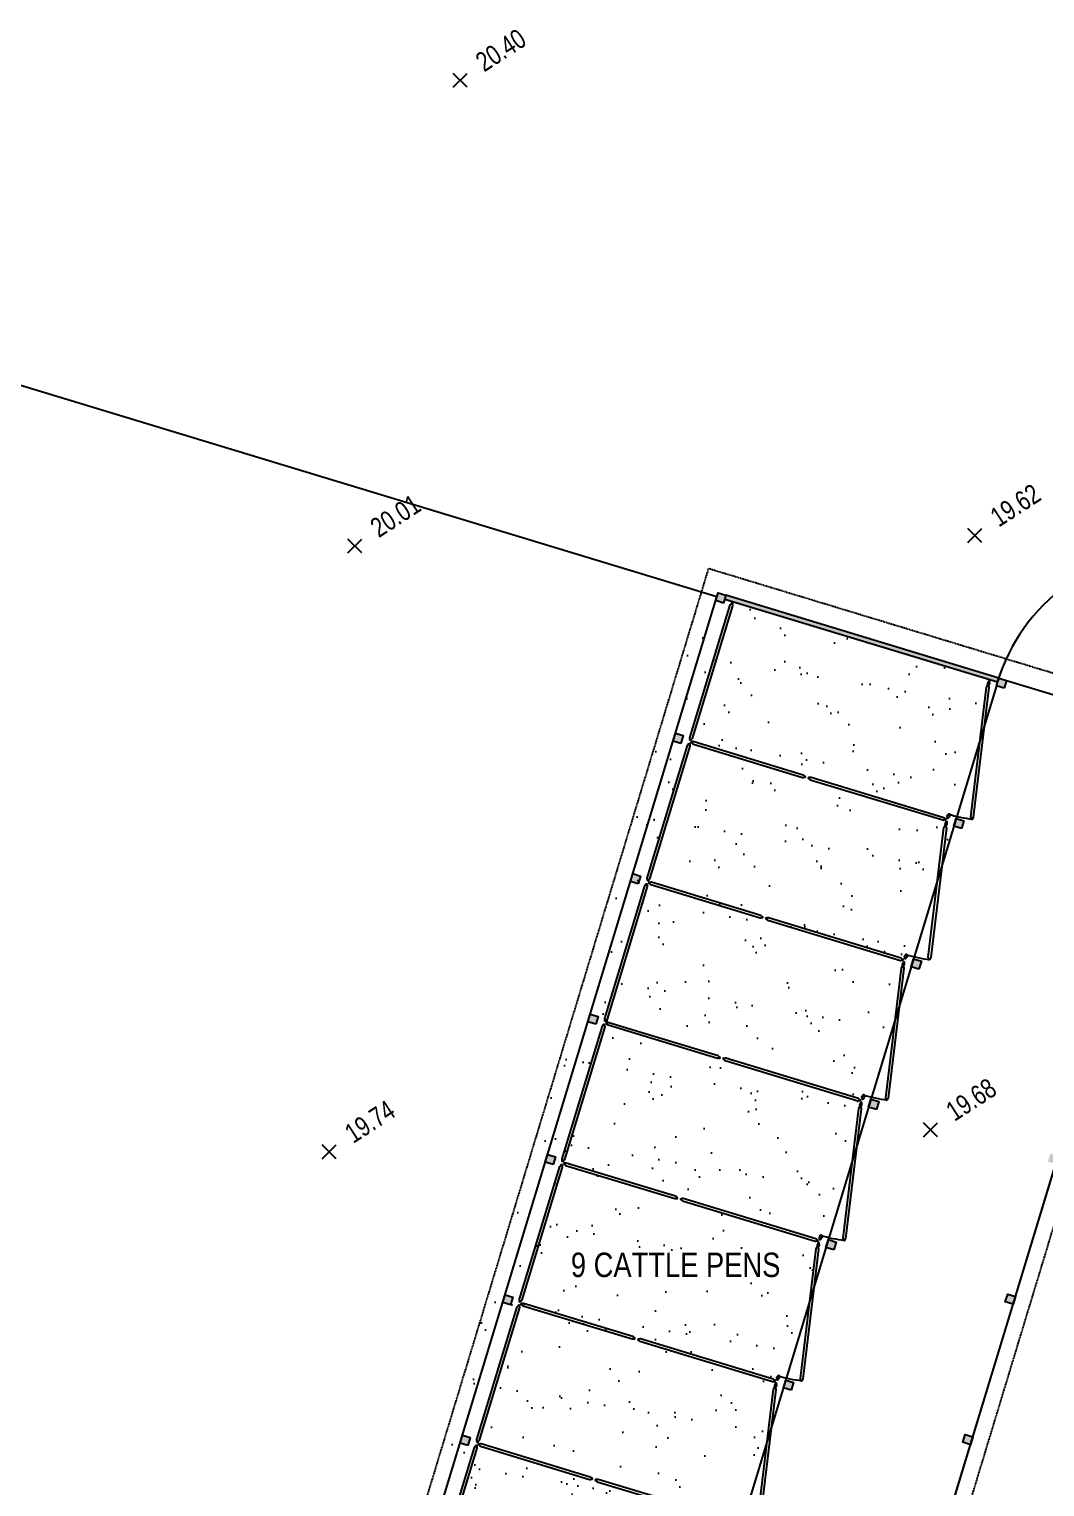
# Model space of a CAD drawing. Header units: inches. Extents: x -625442 to 34963, y -27993 to 66986.
# Drawn here: x -457358 to -456361, y 32109 to 33540 of the extents above; entities that cross this region are included whole.
import ezdxf
from ezdxf.enums import TextEntityAlignment as Align

# ---------------------------------------------------------------- set-up
doc = ezdxf.new("R2010")
doc.units = ezdxf.units.IN
doc.header["$LTSCALE"] = 0.5
doc.header["$MEASUREMENT"] = 0
doc.linetypes.add('HIDDEN', pattern=[0.375, 0.25, -0.125])
for name, color, linetype in [('A-ANNO-SYMB', 254, 'Continuous'), ('A-ANNO-TEXT', 30, 'Continuous'), ('A-BLDG-ELEV-HIDN', 252, 'HIDDEN'), ('A-ELEV-PATT-SH30', 201, 'Continuous'), ('A-FLOR-BELO-LGHT', 143, 'Continuous'), ('A-WALL-OTLN', 90, 'Continuous'), ('P-BELOW-LIGHT', 143, 'Continuous'), ('P-DOOR', 51, 'Continuous'), ('P-FURNITURE', 201, 'Continuous'), ('P-WALL', 90, 'Continuous'), ('SPOT ELEVATION TEXT', 252, 'Continuous')]:
    doc.layers.add(name, color=color, linetype=linetype)
doc.styles.add('1-8T', font='Arial.ttf', dxfattribs={"width": 0.8, "height": 24})
doc.styles.add('BLDG', font='IC-Romans.shx', dxfattribs={"width": 0.8})

# ---------------------------------------------------------------- blocks, each defined once
blk = doc.blocks.new('SPT10')
at = {"color": 0, "linetype": 'Continuous'}
for p, q in [((-0.354, -0.354), (0.354, 0.354)), ((0.354, -0.354), (-0.354, 0.354))]:
    blk.add_line(p, q, dxfattribs=at)

msp = doc.modelspace()

# ---------------------------------------------------------------- linework, layer by layer
at = {"layer": 'A-BLDG-ELEV-HIDN', "ltscale": 0.5}
for p, q in [((-456691.41959, 33010.08761), (-457081.79004, 31724.02893)), ((-456201.49248, 32861.37506), (-456691.41959, 33010.08761))]:
    msp.add_line(p, q, dxfattribs=at)
at = {"layer": 'A-FLOR-BELO-LGHT', "ltscale": 0.5}
msp.add_line((-456406.33445, 32902.65175), (-456222.61179, 32846.88454), dxfattribs=at)
at = {"layer": 'A-WALL-OTLN', "ltscale": 0.5}
for points in [[(-456676.58698, 32976.32382), (-456684.24209, 32978.64745), (-456681.91846, 32986.30256), (-456674.26334, 32983.97893)], [(-456406.33445, 32902.65175), (-456674.26334, 32983.97893), (-456675.42516, 32980.15137), (-456407.49627, 32898.8242)], [(-456401.00298, 32892.67301), (-456408.65809, 32894.99664), (-456406.33445, 32902.65175), (-456398.67934, 32900.32812)], [(-456718.41238, 32838.53182), (-456726.06749, 32840.85545), (-456723.74386, 32848.51056), (-456716.08875, 32846.18693)], [(-456442.82838, 32754.88101), (-456450.48349, 32757.20464), (-456448.15986, 32764.85975), (-456440.50475, 32762.53612)], [(-456760.23779, 32700.73982), (-456767.8929, 32703.06345), (-456765.56927, 32710.71856), (-456757.91415, 32708.39493)], [(-456484.65379, 32617.08901), (-456492.3089, 32619.41264), (-456489.98526, 32627.06775), (-456482.33015, 32624.74412)], [(-456802.06319, 32562.94782), (-456809.7183, 32565.27145), (-456807.39467, 32572.92656), (-456799.73956, 32570.60293)], [(-456526.47919, 32479.297), (-456534.1343, 32481.62064), (-456531.81067, 32489.27575), (-456524.15556, 32486.95212)], [(-456843.8886, 32425.15581), (-456851.54371, 32427.47945), (-456849.22008, 32435.13456), (-456841.56497, 32432.81093)], [(-456885.714, 32287.36381), (-456893.36912, 32289.68745), (-456891.04548, 32297.34256), (-456883.39037, 32295.01892)], [(-456392.23704, 32288.06143), (-456399.89215, 32290.38506), (-456397.56852, 32298.04018), (-456389.91341, 32295.71654)], [(-456610.13, 32203.713), (-456617.78511, 32206.03664), (-456615.46148, 32213.69175), (-456607.80637, 32211.36811)], [(-456927.53941, 32149.57181), (-456935.19452, 32151.89545), (-456932.87089, 32159.55056), (-456925.21578, 32157.22692)]]:
    msp.add_lwpolyline(points, close=True, dxfattribs=at)
at = {"layer": 'P-DOOR'}
msp.add_arc((-456231.42871, 32845.38062), 184, 90, 163.11484956, dxfattribs=at)
at = {"layer": 'P-FURNITURE', "ltscale": 0.5, "flags": 128}
for points in [[(-456707.29663, 32843.46179, -0.2506464417), (-456708.08911, 32842.67007), (-456708.55555, 32841.70175, -0.8565738161), (-456709.50108, 32841.98876), (-456709.35057, 32843.05297, -0.2506464418), (-456709.56924, 32844.15162), (-456670.03613, 32974.39175, -0.2506464418), (-456669.24366, 32975.18347), (-456668.77722, 32976.15179, -0.8565738161), (-456667.83168, 32975.86478), (-456667.9822, 32974.80057, -0.2506464417), (-456667.76352, 32973.70192)], [(-456431.30273, 32766.09522, -0.2506464417), (-456431.94569, 32765.17791), (-456432.23689, 32764.1433, -0.8565738161), (-456433.2179, 32764.26176), (-456433.25447, 32765.33595, -0.2506464418), (-456433.6606, 32766.37993), (-456418.2908, 32893.66575, -0.2506464418), (-456417.64784, 32894.58305), (-456417.35663, 32895.61766, -0.8565738161), (-456416.37563, 32895.4992), (-456416.33906, 32894.42502, -0.2506464417), (-456415.93293, 32893.38104)], [(-456749.11955, 32705.67797, -0.2506464417), (-456749.91203, 32704.88625), (-456750.37847, 32703.91793, -0.8565738161), (-456751.324, 32704.20494), (-456751.17349, 32705.26916, -0.2506464418), (-456751.39216, 32706.3678), (-456711.85905, 32836.60793, -0.2506464418), (-456711.06658, 32837.39965), (-456710.60014, 32838.36798, -0.8565738161), (-456709.6546, 32838.08097), (-456709.80512, 32837.01675, -0.2506464417), (-456709.58644, 32835.91811)], [(-456706.17013, 32837.76395), (-456598.89534, 32805.20175, 0.2506464417), (-456597.79669, 32805.42042), (-456596.73248, 32805.2699, 0.8565738161), (-456596.44547, 32806.21544), (-456597.41379, 32806.68188, 0.2506464418), (-456598.20551, 32807.47436), (-456705.48031, 32840.03657, 0.2506464418), (-456706.57895, 32839.81789), (-456707.64317, 32839.96841, 0.8565738161), (-456707.93018, 32839.02287), (-456706.96185, 32838.55643, 0.2506464417)], [(-456591.34347, 32802.90945), (-456461.10334, 32763.37634, 0.2506464417), (-456460.00469, 32763.59502), (-456458.94047, 32763.4445, 0.8565738161), (-456458.65347, 32764.39003), (-456459.62179, 32764.85648, 0.2506464418), (-456460.41351, 32765.64895), (-456590.65364, 32805.18206, 0.2506464418), (-456591.75228, 32804.96339), (-456592.8165, 32805.1139, 0.8565738161), (-456593.10351, 32804.16837), (-456592.13519, 32803.70193, 0.2506464417)], [(-456473.12814, 32628.30321, -0.2506464417), (-456473.77109, 32627.38591), (-456474.0623, 32626.3513, -0.8565738161), (-456475.04331, 32626.46976), (-456475.07988, 32627.54395, -0.2506464418), (-456475.48601, 32628.58793), (-456460.1162, 32755.87375, -0.2506464418), (-456459.47325, 32756.79105), (-456459.18204, 32757.82566, -0.8565738161), (-456458.20103, 32757.7072), (-456458.16446, 32756.63302, -0.2506464417), (-456457.75833, 32755.58904)], [(-456790.94247, 32567.89416, -0.2506464417), (-456791.73495, 32567.10244), (-456792.20139, 32566.13412, -0.8565738161), (-456793.14693, 32566.42113), (-456792.99641, 32567.48534, -0.2506464418), (-456793.21508, 32568.58399), (-456753.68197, 32698.82412, -0.2506464418), (-456752.8895, 32699.61584), (-456752.42306, 32700.58416, -0.8565738161), (-456751.47752, 32700.29715), (-456751.62804, 32699.23293, -0.2506464417), (-456751.40936, 32698.13429)], [(-456747.99554, 32699.97195), (-456640.72074, 32667.40975, 0.2506464417), (-456639.6221, 32667.62842), (-456638.55788, 32667.4779, 0.8565738161), (-456638.27087, 32668.42344), (-456639.23919, 32668.88988, 0.2506464418), (-456640.03091, 32669.68236), (-456747.30571, 32702.24457, 0.2506464418), (-456748.40436, 32702.02589), (-456749.46857, 32702.17641, 0.8565738161), (-456749.75558, 32701.23087), (-456748.78726, 32700.76443, 0.2506464417)], [(-456633.16887, 32665.11745), (-456502.92874, 32625.58434, 0.2506464417), (-456501.8301, 32625.80301), (-456500.76588, 32625.6525, 0.8565738161), (-456500.47887, 32626.59803), (-456501.44719, 32627.06448, 0.2506464418), (-456502.23891, 32627.85695), (-456632.47904, 32667.39006, 0.2506464418), (-456633.57769, 32667.17139), (-456634.64191, 32667.3219, 0.8565738161), (-456634.92891, 32666.37637), (-456633.96059, 32665.90993, 0.2506464417)], [(-456514.95354, 32490.51121, -0.2506464417), (-456515.5965, 32489.59391), (-456515.88771, 32488.5593, -0.8565738161), (-456516.86871, 32488.67776), (-456516.90528, 32489.75195, -0.2506464418), (-456517.31141, 32490.79593), (-456501.94161, 32618.08175, -0.2506464418), (-456501.29865, 32618.99905), (-456501.00745, 32620.03366, -0.8565738161), (-456500.02644, 32619.9152), (-456499.98987, 32618.84102, -0.2506464417), (-456499.58374, 32617.79703)], [(-456832.76539, 32430.11034, -0.2506464417), (-456833.55787, 32429.31862), (-456834.02431, 32428.3503, -0.8565738161), (-456834.96985, 32428.63731), (-456834.81933, 32429.70153, -0.2506464418), (-456835.038, 32430.80017), (-456795.5049, 32561.0403, -0.2506464418), (-456794.71242, 32561.83202), (-456794.24598, 32562.80034, -0.8565738161), (-456793.30044, 32562.51334), (-456793.45096, 32561.44912, -0.2506464417), (-456793.23228, 32560.35047)], [(-456789.82095, 32562.17995), (-456682.54615, 32529.61774, 0.2506464417), (-456681.4475, 32529.83642), (-456680.38329, 32529.6859, 0.8565738161), (-456680.09628, 32530.63144), (-456681.0646, 32531.09788, 0.2506464418), (-456681.85632, 32531.89036), (-456789.13112, 32564.45256, 0.2506464418), (-456790.22976, 32564.23389), (-456791.29398, 32564.38441, 0.8565738161), (-456791.58099, 32563.43887), (-456790.61267, 32562.97243, 0.2506464417)], [(-456674.99428, 32527.32545), (-456544.75415, 32487.79234, 0.2506464417), (-456543.6555, 32488.01101), (-456542.59129, 32487.8605, 0.8565738161), (-456542.30428, 32488.80603), (-456543.2726, 32489.27247, 0.2506464418), (-456544.06432, 32490.06495), (-456674.30445, 32529.59806, 0.2506464418), (-456675.40309, 32529.37939), (-456676.46731, 32529.5299, 0.8565738161), (-456676.75432, 32528.58437), (-456675.786, 32528.11792, 0.2506464417)], [(-456874.58831, 32292.32653, -0.2506464417), (-456875.38079, 32291.53481), (-456875.84723, 32290.56649, -0.8565738161), (-456876.79277, 32290.85349), (-456876.64225, 32291.91771, -0.2506464418), (-456876.86093, 32293.01636), (-456837.32782, 32423.25649, -0.2506464418), (-456836.53534, 32424.04821), (-456836.0689, 32425.01653, -0.8565738161), (-456835.12336, 32424.72952), (-456835.27388, 32423.6653, -0.2506464417), (-456835.05521, 32422.56666)], [(-456831.64635, 32424.38795), (-456724.37155, 32391.82574, 0.2506464417), (-456723.27291, 32392.04442), (-456722.20869, 32391.8939, 0.8565738161), (-456721.92168, 32392.83944), (-456722.89, 32393.30588, 0.2506464418), (-456723.68172, 32394.09835), (-456830.95652, 32426.66056, 0.2506464418), (-456832.05517, 32426.44189), (-456833.11938, 32426.5924, 0.8565738161), (-456833.40639, 32425.64687), (-456832.43807, 32425.18043, 0.2506464417)], [(-456916.42761, 32154.54768, -0.2506464417), (-456917.22008, 32153.75596), (-456917.68652, 32152.78764, -0.8565738161), (-456918.63206, 32153.07465), (-456918.48154, 32154.13886, -0.2506464418), (-456918.70022, 32155.23751), (-456879.16711, 32285.47764, -0.2506464418), (-456878.37463, 32286.26936), (-456877.90819, 32287.23768, -0.8565738161), (-456876.96265, 32286.95067), (-456877.11317, 32285.88646, -0.2506464417), (-456876.8945, 32284.78781)], [(-456873.47176, 32286.59595), (-456766.19696, 32254.03374, 0.2506464417), (-456765.09831, 32254.25242), (-456764.0341, 32254.1019, 0.8565738161), (-456763.74709, 32255.04744), (-456764.71541, 32255.51388, 0.2506464418), (-456765.50713, 32256.30635), (-456872.78193, 32288.86856, 0.2506464418), (-456873.88057, 32288.64989), (-456874.94479, 32288.8004, 0.8565738161), (-456875.2318, 32287.85487), (-456874.26348, 32287.38843, 0.2506464417)], [(-456758.64509, 32251.74145), (-456628.40496, 32212.20834, 0.2506464417), (-456627.30631, 32212.42701), (-456626.2421, 32212.2765, 0.8565738161), (-456625.95509, 32213.22203), (-456626.92341, 32213.68847, 0.2506464418), (-456627.71513, 32214.48095), (-456757.95526, 32254.01406, 0.2506464418), (-456759.0539, 32253.79538), (-456760.11812, 32253.9459, 0.8565738161), (-456760.40513, 32253.00036), (-456759.43681, 32252.53392, 0.2506464417)], [(-456640.42976, 32077.13521, -0.2506464417), (-456641.07271, 32076.21791), (-456641.36392, 32075.1833, -0.8565738161), (-456642.34493, 32075.30176), (-456642.3815, 32076.37594, -0.2506464418), (-456642.78763, 32077.41993), (-456627.41782, 32204.70575, -0.2506464418), (-456626.77487, 32205.62305), (-456626.48366, 32206.65766, -0.8565738161), (-456625.50265, 32206.5392), (-456625.46608, 32205.46501, -0.2506464417), (-456625.05995, 32204.42103)], [(-456958.26295, 32016.72294, -0.2506464417), (-456959.05542, 32015.93122), (-456959.52187, 32014.9629, -0.8565738161), (-456960.4674, 32015.24991), (-456960.31689, 32016.31412, -0.2506464418), (-456960.53556, 32017.41277), (-456921.00245, 32147.6529, -0.2506464418), (-456920.20997, 32148.44462), (-456919.74353, 32149.41294, -0.8565738161), (-456918.798, 32149.12593), (-456918.94851, 32148.06172, -0.2506464417), (-456918.72984, 32146.96307)], [(-456915.29716, 32148.80395), (-456808.02236, 32116.24174, 0.2506464417), (-456806.92372, 32116.46042), (-456805.8595, 32116.3099, 0.8565738161), (-456805.57249, 32117.25544), (-456806.54082, 32117.72188, 0.2506464418), (-456807.33254, 32118.51435), (-456914.60733, 32151.07656, 0.2506464418), (-456915.70598, 32150.85789), (-456916.77019, 32151.0084, 0.8565738161), (-456917.0572, 32150.06287), (-456916.08888, 32149.59643, 0.2506464417)], [(-456800.47049, 32113.94945), (-456670.23036, 32074.41634, 0.2506464417), (-456669.13172, 32074.63501), (-456668.0675, 32074.4845, 0.8565738161), (-456667.78049, 32075.43003), (-456668.74881, 32075.89647, 0.2506464418), (-456669.54053, 32076.68895), (-456799.78066, 32116.22206, 0.2506464418), (-456800.87931, 32116.00338), (-456801.94353, 32116.1539, 0.8565738161), (-456802.23053, 32115.20836), (-456801.26221, 32114.74192, 0.2506464417)]]:
    msp.add_lwpolyline(points, format="xyb", close=True, dxfattribs=at)
for points in [[(-456417.43461, 32897.71424, 0.2496291565), (-456417.21634, 32896.61961), (-456417.37032, 32895.55255, 0.8565738161), (-456416.42479, 32895.26554), (-456415.95835, 32896.23387, 0.2517319685), (-456415.16122, 32897.02698, 0.2506464417), (-456415.3799, 32898.12563), (-456415.22938, 32899.18984, 0.8565738161), (-456416.17492, 32899.47685), (-456416.64136, 32898.50853, 0.2506464418), (-456417.43384, 32897.71681)], [(-456456.96616, 32767.47925, -0.2496291565), (-456456.17625, 32768.26786), (-456455.71111, 32769.24046, -0.8565738161), (-456454.76558, 32768.95345), (-456454.91609, 32767.88924, -0.2517319685), (-456454.69433, 32766.78685, -0.2506464417), (-456455.48681, 32765.99513), (-456455.95325, 32765.02681, -0.8565738161), (-456456.89879, 32765.31382), (-456456.74827, 32766.37803, -0.2506464418), (-456456.96694, 32767.47668)], [(-456459.26002, 32759.92224, 0.2496291565), (-456459.04175, 32758.8276), (-456459.19573, 32757.76055, 0.8565738161), (-456458.25019, 32757.47354), (-456457.78375, 32758.44186, 0.2517319685), (-456456.98663, 32759.23498, 0.2506464417), (-456457.2053, 32760.33362), (-456457.05479, 32761.39784, 0.8565738161), (-456458.00032, 32761.68485), (-456458.46676, 32760.71653, 0.2506464418), (-456459.25924, 32759.92481)], [(-456501.08542, 32622.13024, 0.2496291565), (-456500.86715, 32621.0356), (-456501.02113, 32619.96855, 0.8565738161), (-456500.0756, 32619.68154), (-456499.60916, 32620.64986, 0.2517319685), (-456498.81203, 32621.44298, 0.2506464417), (-456499.03071, 32622.54162), (-456498.88019, 32623.60584, 0.8565738161), (-456499.82573, 32623.89285), (-456500.29217, 32622.92453, 0.2506464418), (-456501.08465, 32622.13281)], [(-456498.79157, 32629.68725, -0.2496291565), (-456498.00166, 32630.47586), (-456497.53652, 32631.44846, -0.8565738161), (-456496.59098, 32631.16145), (-456496.7415, 32630.09724, -0.2517319685), (-456496.51974, 32628.99485, -0.2506464417), (-456497.31221, 32628.20313), (-456497.77866, 32627.23481, -0.8565738161), (-456498.72419, 32627.52182), (-456498.57368, 32628.58603, -0.2506464418), (-456498.79235, 32629.68468)], [(-456540.61697, 32491.89524, -0.2496291565), (-456539.82706, 32492.68386), (-456539.36192, 32493.65646, -0.8565738161), (-456538.41639, 32493.36945), (-456538.5669, 32492.30523, -0.2517319685), (-456538.34514, 32491.20285, -0.2506464417), (-456539.13762, 32490.41113), (-456539.60406, 32489.44281, -0.8565738161), (-456540.5496, 32489.72981), (-456540.39908, 32490.79403, -0.2506464418), (-456540.61776, 32491.89268)], [(-456542.91083, 32484.33824, 0.2496291565), (-456542.69256, 32483.2436), (-456542.84654, 32482.17655, 0.8565738161), (-456541.901, 32481.88954), (-456541.43456, 32482.85786, 0.2517319685), (-456540.63744, 32483.65098, 0.2506464417), (-456540.85611, 32484.74962), (-456540.7056, 32485.81384, 0.8565738161), (-456541.65113, 32486.10085), (-456542.11757, 32485.13253, 0.2506464418), (-456542.91005, 32484.34081)], [(-456624.26778, 32216.31124, -0.2496291565), (-456623.47787, 32217.09985), (-456623.01273, 32218.07246, -0.8565738161), (-456622.0672, 32217.78545), (-456622.21772, 32216.72123, -0.2517319685), (-456621.99595, 32215.61885, -0.2506464417), (-456622.78843, 32214.82713), (-456623.25487, 32213.85881, -0.8565738161), (-456624.20041, 32214.14581), (-456624.04989, 32215.21003, -0.2506464418), (-456624.26857, 32216.30868)], [(-456626.56164, 32208.75424, 0.2496291565), (-456626.34337, 32207.6596), (-456626.49735, 32206.59255, 0.8565738161), (-456625.55181, 32206.30554), (-456625.08537, 32207.27386, 0.2517319685), (-456624.28825, 32208.06698, 0.2506464417), (-456624.50692, 32209.16562), (-456624.35641, 32210.22984, 0.8565738161), (-456625.30194, 32210.51685), (-456625.76839, 32209.54853, 0.2506464418), (-456626.56086, 32208.75681)]]:
    msp.add_lwpolyline(points, format="xyb", dxfattribs=at)
at = {"layer": 'P-FURNITURE', "ltscale": 0.5}
for centre in [(-456416.87525, 32895.48253), (-456458.70065, 32757.69053), (-456500.52606, 32619.89853), (-456584.17687, 32344.31453)]:
    msp.add_arc(centre, 132.15647, 252.89563341, 263.33429448, dxfattribs=at)
at = {"layer": 'P-WALL'}
msp.add_lwpolyline([(-457372.00644, 33191.60203), (-457748.43509, 31951.47403), (-457059.47509, 31742.347), (-456683.04644, 32982.47501)], close=True, dxfattribs=at)

# ---------------------------------------------------------------- block references
at = {"layer": 'SPOT ELEVATION TEXT', "xscale": 19.2, "yscale": 19.2, "zscale": 19.2}
for p in [(-456935.11706, 33489.33504), (-456429.87682, 33042.6531), (-457038.54914, 33032.27341), (-456473.37429, 32459.35479), (-457063.67228, 32437.76706)]:
    msp.add_blockref('SPT10', p, dxfattribs=at)

# ---------------------------------------------------------------- texts
at = {"layer": 'A-ANNO-TEXT', "ltscale": 0.5, "style": '1-8T', "width": 0.8}
msp.add_text('9 CATTLE PENS', height=24, dxfattribs=at).set_placement((-456826.42337, 32314.76709))
at = {"layer": 'SPOT ELEVATION TEXT', "style": 'BLDG', "width": 0.8}
for s, p in [('20.40', (-456890.00489, 33510.93485)), ('19.62', (-456384.76465, 33064.25291)), ('20.01', (-456993.43696, 33053.87322)), ('19.68', (-456428.26211, 32480.95461)), ('19.74', (-457018.5601, 32459.36687))]:
    msp.add_text(s, height=19.2, rotation=33, dxfattribs=at).set_placement(p, align=Align.CENTER)

# ---------------------------------------------------------------- wipeouts: each hides what was drawn before it
at = {"ltscale": 0.5}
msp.add_wipeout([(-456580.16813, 32137.8491), (-456493.64194, 32422.9059), (-456413.62589, 32398.61781), (-456500.15207, 32113.56101)], dxfattribs=at).dxf.layer = 'A-ANNO-TEXT'

# ---------------------------------------------------------------- next in the draw order: hatches: boundary and pattern name
at = {"layer": 'A-ANNO-SYMB', "ltscale": 0.5}
h = msp.add_hatch(dxfattribs=at)
h.set_pattern_fill('ANSI31', color=256, angle=73.11484956)
h.set_pattern_definition([(118.11484956, (-328431.28136, 336450.3655), (-0.11025059531, -0.05890506119), [])])
h.paths.add_polyline_path([(-457050.69199, 31743.85092), (-457053.01562, 31736.19581), (-457060.67074, 31738.51944), (-457058.3471, 31746.17456)])
h.paths.add_polyline_path([(-456783.92492, 31658.69619), (-456785.08673, 31654.86863), (-457053.01562, 31736.19581), (-457051.85381, 31740.02337)])
h.paths.add_polyline_path([(-457008.86659, 31881.64292), (-457011.19022, 31873.98781), (-457018.84533, 31876.31144), (-457016.5217, 31883.96656)])
h.paths.add_polyline_path([(-456775.10799, 31660.20011), (-456777.43162, 31652.545), (-456785.08673, 31654.86863), (-456783.92492, 31658.69619), (-456782.7631, 31662.52374)])
h.paths.add_polyline_path([(-456733.28258, 31797.99211), (-456735.60622, 31790.337), (-456743.26133, 31792.66063), (-456740.9377, 31800.31575)])
h.paths.add_polyline_path([(-456691.45718, 31935.78411), (-456693.78081, 31928.129), (-456701.43592, 31930.45264), (-456699.11229, 31938.10775)])
h.paths.add_polyline_path([(-456967.04118, 32019.43492), (-456969.36481, 32011.77981), (-456977.01993, 32014.10345), (-456974.69629, 32021.75856)])
h.paths.add_polyline_path([(-456925.21578, 32157.22692), (-456927.53941, 32149.57181), (-456935.19452, 32151.89545), (-456932.87089, 32159.55056)])
h.paths.add_polyline_path([(-456649.63177, 32073.57611), (-456651.95541, 32065.921), (-456659.61052, 32068.24464), (-456657.28689, 32075.89975)])
h.paths.add_polyline_path([(-456607.80637, 32211.36811), (-456610.13, 32203.713), (-456617.78511, 32206.03664), (-456615.46148, 32213.69175)])
h.paths.add_polyline_path([(-456883.39037, 32295.01892), (-456885.714, 32287.36381), (-456893.36912, 32289.68745), (-456891.04548, 32297.34256)])
h.paths.add_polyline_path([(-456841.56497, 32432.81093), (-456843.8886, 32425.15581), (-456851.54371, 32427.47945), (-456849.22008, 32435.13456)])
h.paths.add_polyline_path([(-456565.98096, 32349.16012), (-456568.3046, 32341.505), (-456575.95971, 32343.82864), (-456573.63607, 32351.48375)])
h.paths.add_polyline_path([(-456524.15556, 32486.95212), (-456526.47919, 32479.297), (-456534.1343, 32481.62064), (-456531.81067, 32489.27575)])
h.paths.add_polyline_path([(-456799.73956, 32570.60293), (-456802.06319, 32562.94782), (-456809.7183, 32565.27145), (-456807.39467, 32572.92656)])
h.paths.add_polyline_path([(-456757.91415, 32708.39493), (-456760.23779, 32700.73982), (-456767.8929, 32703.06345), (-456765.56927, 32710.71856)])
h.paths.add_polyline_path([(-456482.33015, 32624.74412), (-456484.65379, 32617.08901), (-456492.3089, 32619.41264), (-456489.98526, 32627.06775)])
h.paths.add_polyline_path([(-456440.50475, 32762.53612), (-456442.82838, 32754.88101), (-456450.48349, 32757.20464), (-456448.15986, 32764.85975)])
h.paths.add_polyline_path([(-456716.08875, 32846.18693), (-456718.41238, 32838.53182), (-456726.06749, 32840.85545), (-456723.74386, 32848.51056)])
h.paths.add_polyline_path([(-456674.26334, 32983.97893), (-456675.42516, 32980.15137), (-456676.58698, 32976.32382), (-456684.24209, 32978.64745), (-456681.91846, 32986.30256)])
h.paths.add_polyline_path([(-456406.33445, 32902.65175), (-456407.49627, 32898.8242), (-456675.42516, 32980.15137), (-456674.26334, 32983.97893)])
h.paths.add_polyline_path([(-456398.67934, 32900.32812), (-456401.00298, 32892.67301), (-456408.65809, 32894.99664), (-456406.33445, 32902.65175)])
h.paths.add_polyline_path([(-456222.61179, 32846.88454), (-456223.7736, 32843.05699), (-456224.93542, 32839.22943), (-456232.59053, 32841.55307), (-456230.2669, 32849.20818)])
h.paths.add_polyline_path([(-456264.43719, 32709.09254), (-456266.76082, 32701.43743), (-456274.41594, 32703.76107), (-456272.0923, 32711.41618)])
h.paths.add_polyline_path([(-456306.2626, 32571.30054), (-456308.58623, 32563.64543), (-456316.24134, 32565.96907), (-456313.91771, 32573.62418)])
h.paths.add_polyline_path([(-456348.088, 32433.50854), (-456350.41164, 32425.85343), (-456358.06675, 32428.17707), (-456355.74311, 32435.83218)])
h.paths.add_polyline_path([(-456389.91341, 32295.71654), (-456392.23704, 32288.06143), (-456399.89215, 32290.38506), (-456397.56852, 32298.04018)])
h.paths.add_polyline_path([(-456431.73881, 32157.92454), (-456434.06245, 32150.26943), (-456441.71756, 32152.59306), (-456439.39392, 32160.24817)])
h.paths.add_polyline_path([(-456473.56422, 32020.13254), (-456475.88785, 32012.47743), (-456483.54296, 32014.80106), (-456481.21933, 32022.45617)])
h.paths.add_polyline_path([(-456515.38962, 31882.34054), (-456517.71326, 31874.68543), (-456525.36837, 31877.00906), (-456523.04473, 31884.66417)])
h.paths.add_polyline_path([(-456557.21503, 31744.54854), (-456559.53866, 31736.89343), (-456567.19377, 31739.21706), (-456564.87014, 31746.87217)])
h.paths.add_polyline_path([(-456599.04043, 31606.75654), (-456601.36407, 31599.10143), (-456609.01918, 31601.42506), (-456606.69554, 31609.08017)])
at = {"layer": 'A-ELEV-PATT-SH30', "ltscale": 0.5}
h = msp.add_hatch(dxfattribs=at)
h.set_pattern_fill('AR-SAND', color=256, scale=32, angle=163.11484956)
h.set_pattern_definition([(200.61485, (-406831.966, -12535.935), (-15.980045, -59.585694), [0, -48.64, 0, -54.4, 0, -52]), (170.61485, (-406831.97, -12535.935), (-80.42188, -69.96612), [0, -26.24, 0, -43.84, 0, -16.8]), (130.61485, (-406794.303, -12547.367), (-95.409007, 28.771216), [0, -16, 0, -57.6, 0, -75.2]), (120.61485, (-406794.3, -12547.37), (-100.20652, 1.06573), [0, -8, 0, -37.76, 0, -43.2])])
h.paths.add_polyline_path([(-456782.7631, 31662.52374), (-456407.49627, 32898.8242), (-456698.39049, 32987.12227), (-457073.65732, 31750.82182)])

# ---------------------------------------------------------------- next in the draw order: linework, layer by layer
at = {"layer": 'A-BLDG-ELEV-HIDN', "ltscale": 0.5}
msp.add_line((-456591.86293, 31575.31638), (-456201.49248, 32861.37506), dxfattribs=at)
at = {"layer": 'A-FLOR-BELO-LGHT', "ltscale": 0.5}
for p, q in [((-456408.65809, 32894.99664), (-456782.7631, 31662.52374)), ((-456601.36407, 31599.10143), (-456224.93542, 32839.22943))]:
    msp.add_line(p, q, dxfattribs=at)
at = {"layer": 'A-WALL-OTLN', "ltscale": 0.5}
for points in [[(-456568.3046, 32341.505), (-456575.95971, 32343.82864), (-456573.63607, 32351.48375), (-456565.98096, 32349.16012)], [(-456434.06245, 32150.26943), (-456441.71756, 32152.59306), (-456439.39392, 32160.24817), (-456431.73881, 32157.92454)]]:
    msp.add_lwpolyline(points, close=True, dxfattribs=at)
at = {"layer": 'P-BELOW-LIGHT'}
msp.add_lwpolyline([(-456601.36407, 31599.10143), (-456320.2044, 32525.36988), (-455087.7315, 32151.26486), (-455368.89117, 31224.99641)], dxfattribs=at)
at = {"layer": 'P-FURNITURE', "ltscale": 0.5, "flags": 128}
for points in [[(-456556.77895, 32352.71921, -0.2506464417), (-456557.4219, 32351.80191), (-456557.71311, 32350.7673, -0.8565738161), (-456558.69412, 32350.88576), (-456558.73069, 32351.95995, -0.2506464418), (-456559.13682, 32353.00393), (-456543.76701, 32480.28975, -0.2506464418), (-456543.12406, 32481.20705), (-456542.83285, 32482.24166, -0.8565738161), (-456541.85184, 32482.1232), (-456541.81527, 32481.04901, -0.2506464417), (-456541.40914, 32480.00503)], [(-456716.81968, 32389.53345), (-456586.57955, 32350.00034, 0.2506464417), (-456585.48091, 32350.21901), (-456584.41669, 32350.0685, 0.8565738161), (-456584.12968, 32351.01403), (-456585.098, 32351.48047, 0.2506464418), (-456585.88972, 32352.27295), (-456716.12985, 32391.80606, 0.2506464418), (-456717.2285, 32391.58738), (-456718.29272, 32391.7379, 0.8565738161), (-456718.57972, 32390.79237), (-456717.6114, 32390.32592, 0.2506464417)], [(-456598.60435, 32214.92721, -0.2506464417), (-456599.24731, 32214.00991), (-456599.53852, 32212.9753, -0.8565738161), (-456600.51952, 32213.09376), (-456600.55609, 32214.16794, -0.2506464418), (-456600.96222, 32215.21193), (-456585.59242, 32342.49775, -0.2506464418), (-456584.94946, 32343.41505), (-456584.65826, 32344.44966, -0.8565738161), (-456583.67725, 32344.3312), (-456583.64068, 32343.25701, -0.2506464417), (-456583.23455, 32342.21303)]]:
    msp.add_lwpolyline(points, format="xyb", close=True, dxfattribs=at)
for points in [[(-456584.73623, 32346.54624, 0.2496291565), (-456584.51796, 32345.4516), (-456584.67194, 32344.38455, 0.8565738161), (-456583.72641, 32344.09754), (-456583.25997, 32345.06586, 0.2517319685), (-456582.46284, 32345.85898, 0.2506464417), (-456582.68152, 32346.95762), (-456582.531, 32348.02184, 0.8565738161), (-456583.47654, 32348.30885), (-456583.94298, 32347.34053, 0.2506464418), (-456584.73546, 32346.54881)], [(-456582.44238, 32354.10324, -0.2496291565), (-456581.65247, 32354.89186), (-456581.18733, 32355.86446, -0.8565738161), (-456580.24179, 32355.57745), (-456580.39231, 32354.51323, -0.2517319685), (-456580.17055, 32353.41085, -0.2506464417), (-456580.96303, 32352.61913), (-456581.42947, 32351.65081, -0.8565738161), (-456582.375, 32351.93781), (-456582.22449, 32353.00203, -0.2506464418), (-456582.44316, 32354.10068)]]:
    msp.add_lwpolyline(points, format="xyb", dxfattribs=at)
at = {"layer": 'P-FURNITURE', "ltscale": 0.5}
msp.add_arc((-456542.35146, 32482.10653), 132.15647, 252.89563341, 263.33429448, dxfattribs=at)

doc.saveas('drawing.dxf')
